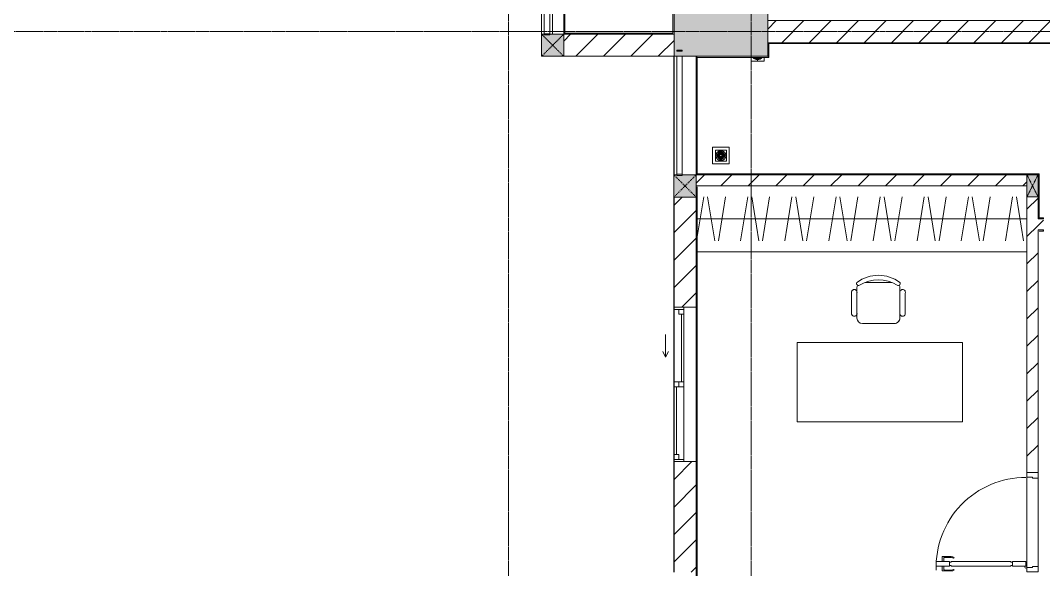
# Model space of a CAD drawing. Header units: millimetres. Extents: x -24439 to 198341, y -52871 to 149926.
# Drawn here: x 101528 to 110803, y 56856 to 61837 of the extents above; entities that cross this region are included whole.
import ezdxf

# ---------------------------------------------------------------- set-up
doc = ezdxf.new("R2010")
doc.units = ezdxf.units.MM
for name, pattern in [('Dash', [6, 3, -3]), ('Grid Line', [22.225, 12.7, -3.175, 3.175, -3.175]), ('IMPORT-CENTER _3_', [10.16, 6.35, -1.27, 1.27, -1.27])]:
    doc.linetypes.add(name, pattern=pattern)
for name, color, linetype, lineweight in [('0-1', 7, 'Continuous', 5), ('A-DETL-GENF-1', 9, 'Continuous', 9), ('A-DOOR-1', 9, 'Continuous', 9), ('A-FLOR', 192, 'Continuous', 9), ('A-FLOR-1', 9, 'Continuous', 9), ('A-FLOR-HRAL', 11, 'Continuous', 9), ('A-FLOR-HRAL-1', 9, 'Continuous', 9), ('A-GLAZ', 151, 'Continuous', 9), ('A-WALL', 113, 'Continuous', 9), ('A-WALL-1', 253, 'Continuous', 18), ('A-WALL-2', 9, 'Continuous', 9), ('A-WALL-3', 113, 'Continuous', 18), ('A-WALL-PATT-1', 10, 'Continuous', 9), ('A-WALL-PATT-2', 9, 'Continuous', 9), ('A-WALL-PATT-3', 111, 'Continuous', 9), ('G-IMPT', 8, 'Continuous', 9), ('G-IMPT-2', 8, 'IMPORT-CENTER _3_', 9), ('I-FURN', 30, 'Continuous', 9), ('I-FURN-1', 9, 'Continuous', 9), ('I-WALL-1', 253, 'Continuous', 18), ('I-WALL-2', 9, 'Continuous', 9), ('M-EQPM', 50, 'Continuous', 9), ('S-COLS', 52, 'Continuous', 9), ('S-COLS-1', 254, 'Continuous', 5), ('S-COLS-2', 253, 'Continuous', 18), ('S-COLS-3', 9, 'Continuous', 9), ('S-COLS-4', 52, 'Continuous', 18), ('S-COLS-5', 52, 'Dash', 9), ('S-COLS-HDLN', 52, 'Dash', 9), ('S-COLS-HDLN-1', 9, 'Dash', 9), ('S-GRID-1', 1, 'Grid Line', 9)]:
    doc.layers.add(name, color=color, linetype=linetype, lineweight=lineweight)
pattern_1 = [(45, (0, 0), (-124.4508, 124.4508), [])]
pattern_2 = [(45, (0, 0), (-116.67262, 116.67262), [])]

# ---------------------------------------------------------------- blocks, each defined once
blk = doc.blocks.new('NCV_TKTC_KET CAU_rvt-1-TKCS_MB ĐỊNH VỊ CAO ĐỘ THIẾT KẾ')
at = {"layer": 'S-COLS-1'}
h = blk.add_hatch(color=256, dxfattribs=at)
h.paths.add_polyline_path([(108302.6, 61511.9), (108302.6, 61961.9), (107452.6, 61961.9), (107452.6, 61511.9), (108242.5, 61511.9)])
h.paths.add_polyline_path([(107477.5, 61556.9), (107477.5, 61566.9), (107527.5, 61566.9), (107527.5, 61556.9)])
at = {"layer": 'A-FLOR-1'}
for p, q in [((107452.5, 61511.9), (107452.5, 60435.3)), ((107452.5, 60235.3), (107452.5, 56833.3))]:
    blk.add_line(p, q, dxfattribs=at)
at = {"layer": 'S-COLS-2'}
for p, q in [((107452.6, 61961.9), (107452.6, 61511.9)), ((108302.6, 61511.9), (108302.6, 61961.9)), ((107452.6, 61511.9), (108302.6, 61511.9))]:
    blk.add_line(p, q, dxfattribs=at)
blk = doc.blocks.new('DOOR_CW_01 CANH MO-PANEL KINH - DIW_01-900x2200-CỬA GỖ VÂN LAMINATE-553393-TKCS_MB ĐỊNH VỊ CAO ĐỘ THIẾT KẾ')
at = {"layer": 'A-DETL-GENF-1'}
for p, q in [((-397, 872), (-357, 872)), ((-397, 752), (-397, 872)), ((-357, 872), (-357, 752)), ((-442, 737), (-442, 816.5)), ((-399, 820.5), (-438, 820.5)), ((-434, 799.5), (-434, 737)), ((-399, 803.5), (-430, 803.5)), ((-399, 831.8), (-397, 831.8)), ((-399, 792.2), (-399, 831.8)), ((-397, 792.2), (-399, 792.2)), ((-397, 792.2), (-397, 831.8)), ((-357, 752), (-397, 752)), ((-363, 752), (-391, 752)), ((-391, 752), (-391, 738)), ((-363, 738), (-363, 752)), ((-357, 792.2), (-357, 831.8)), ((-355, 831.8), (-357, 831.8)), ((-357, 792.2), (-355, 792.2)), ((-355, 792.2), (-355, 831.8)), ((-355, 820.5), (-316, 820.5)), ((-355, 803.5), (-324, 803.5)), ((-320, 799.5), (-320, 737)), ((-312, 737), (-312, 816.5)), ((-433.9, 711.2), (-427.3, 715.8)), ((-397, 738), (-391, 738)), ((-397, 738), (-397, 196)), ((-357, 738), (-363, 738)), ((-357, 196), (-357, 738)), ((-320.1, 711.2), (-326.7, 715.8)), ((-397, 196), (-391, 196)), ((-391, 196), (-391, 182)), ((-357, 196), (-363, 196)), ((-363, 182), (-363, 196)), ((-357, 182), (-397, 182)), ((-397, 182), (-397, 62)), ((-391, 182), (-363, 182)), ((-357, 62), (-357, 182)), ((-397, 62), (-357, 62))]:
    blk.add_line(p, q, dxfattribs=at)
blk.add_circle((-407, 60), 10, dxfattribs=at)
for centre, radius, start, end in [((-407, 60), 814, 360, 92), ((-438, 816.5), 4, 90, 180), ((-430, 799.5), 4, 90, 180), ((-324, 799.5), 4, 360, 90), ((-316, 816.5), 4, 0, 90), ((-397, 737), 45, 180, 215), ((-397, 737), 37, 180, 215), ((-357, 737), 37, 325, 0), ((-357, 737), 45, 325, 0)]:
    blk.add_arc(centre, radius, start, end, dxfattribs=at)
at = {"layer": 'A-DOOR-1'}
for p, q in [((-410, 50), (-450, 50)), ((-450, 50), (-450, -50)), ((-410, 0), (-410, 50)), ((-400, 0), (-410, 0)), ((-407, 50), (-382, 50)), ((-400, -50), (-400, 0)), ((410, 0), (400, 0)), ((400, 0), (400, -50)), ((450, 50), (410, 50)), ((410, 50), (410, 0)), ((450, -50), (450, 50)), ((-450, -50), (-400, -50)), ((400, -50), (450, -50))]:
    blk.add_line(p, q, dxfattribs=at)
blk = doc.blocks.new('TU DO LV A - TU DO LV A-348230-TKCS_MB ĐỊNH VỊ CAO ĐỘ THIẾT KẾ')
at = {"layer": 'I-FURN'}
for p, q in [((0, 600), (0, 590)), ((10, 136.3), (68.9, 499)), ((169, 101), (104.4, 499)), ((202.5, 101), (267.1, 499)), ((404.3, 101), (468.9, 499)), ((569, 101), (504.4, 499)), ((602.5, 101), (667.1, 499)), ((804.3, 101), (868.9, 499)), ((969, 101), (904.4, 499)), ((1002.5, 101), (1067.1, 499)), ((1204.3, 101), (1268.9, 499)), ((1369, 101), (1304.4, 499)), ((1402.5, 101), (1467.1, 499)), ((1604.3, 101), (1668.9, 499)), ((1769, 101), (1704.4, 499)), ((1802.5, 101), (1867.1, 499)), ((2004.3, 101), (2068.9, 499)), ((2169, 101), (2104.4, 499)), ((2202.5, 101), (2267.1, 499)), ((2404.3, 101), (2468.9, 499)), ((2569, 101), (2504.4, 499)), ((2602.5, 101), (2667.1, 499)), ((2804.3, 101), (2868.9, 499)), ((2969, 101), (2904.4, 499)), ((10, 300), (3000, 300)), ((10, 0), (3000, 0))]:
    blk.add_line(p, q, dxfattribs=at)
at = {"layer": 'I-FURN-1'}
for p, q in [((0, 600), (0, 590)), ((10, 0), (3000, 0))]:
    blk.add_line(p, q, dxfattribs=at)
blk = doc.blocks.new('BAN LV A - BAN LV A_dwg_ban hoc2-348006-TKCS_MB ĐỊNH VỊ CAO ĐỘ THIẾT KẾ')
at = {"layer": 'I-FURN'}
for p, q in [((-194.4, 388.8), (-194.4, 113.4)), ((145.8, 437.4), (-145.8, 437.4)), ((194.4, 113.4), (194.4, 388.8)), ((-243, 354.4), (-243, 162)), ((194.4, 351.4), (194.4, 150.8)), ((243.7, 162), (243.7, 354.4)), ((-120.5, 64.8), (120.5, 64.8))]:
    blk.add_line(p, q, dxfattribs=at)
at = {"layer": 'I-FURN', "flags": 128}
blk.add_lwpolyline([(-737.8, 610.5), (-737.8, 1330.5), (-154.9, 1330.5), (762.2, 1330.5), (762.2, 610.5)], close=True, dxfattribs=at)
at = {"layer": 'I-FURN'}
for centre, radius, start, end in [((-218.7, 347.3), 25.3, 343.7398, 163.7398), ((-145.8, 388.8), 48.6, 90, 180), ((145.8, 388.8), 48.6, 360, 90), ((219.4, 347.3), 25.3, 16.2602, 170.70537), ((-218.7, 154.9), 25.3, 163.7398, 16.2602), ((-180.2, 75.4), 17.8, 57.97259, 216.69006), ((-145.8, 113.4), 48.6, 180, 207.58444), ((180.2, 75.4), 17.8, 323.30994, 122.02741), ((145.8, 113.4), 48.6, 332.41556, 0), ((219.4, 154.9), 25.3, 189.29463, 16.2602), ((0, 324), 324, 233.1301, 306.8699), ((0, 359.3), 318.2, 237.57575, 302.42425)]:
    blk.add_arc(centre, radius, start, end, dxfattribs=at)
blk = doc.blocks.new('BAN LV A - BAN LV A_dwg-348005-TKCS_MB ĐỊNH VỊ CAO ĐỘ THIẾT KẾ')
at = {"extrusion": (0, 0, -1), "zscale": -1, "rotation": 180}
blk.add_blockref('BAN LV A - BAN LV A_dwg_ban hoc2-348006-TKCS_MB ĐỊNH VỊ CAO ĐỘ THIẾT KẾ', (-729, 1383.7), dxfattribs=at)
blk = doc.blocks.new('BAN LV A - BAN LV A-348231-TKCS_MB ĐỊNH VỊ CAO ĐỘ THIẾT KẾ')
at = {"layer": 'I-FURN-1'}
for p, q in [((486, 1221.7), (486, 1029.3)), ((534.6, 1270.3), (534.6, 1235.9)), ((923.4, 1232.9), (923.4, 1270.3)), ((972.7, 1029.3), (972.7, 1221.7)), ((534.6, 1029.3), (534.6, 994.9)), ((923.4, 994.9), (923.4, 1032.3)), ((583.2, 946.3), (874.8, 946.3)), ((1491.2, 773.2), (-8.8, 773.2)), ((-8.8, 773.2), (-8.8, 53.2)), ((1491.2, 53.2), (1491.2, 773.2)), ((-8.8, 53.2), (1491.2, 53.2))]:
    blk.add_line(p, q, dxfattribs=at)
for centre, radius, start, end in [((548.9, 1308.3), 17.8, 143.30994, 240.59603), ((729, 1059.7), 324, 53.1301, 126.8699), ((909.2, 1308.3), 17.8, 299.40397, 36.69006), ((510.3, 1228.8), 25.3, 16.2602, 196.2602), ((583.2, 1270.3), 48.6, 152.41556, 180), ((874.8, 1270.3), 48.6, 360, 27.58444), ((948.4, 1228.8), 25.3, 343.7398, 170.70537), ((510.3, 1036.4), 25.3, 196.2602, 343.7398), ((948.4, 1036.4), 25.3, 189.29463, 343.7398), ((583.2, 994.9), 48.6, 180, 270), ((874.8, 994.9), 48.6, 270, 360)]:
    blk.add_arc(centre, radius, start, end, dxfattribs=at)
blk.add_blockref('BAN LV A - BAN LV A_dwg-348005-TKCS_MB ĐỊNH VỊ CAO ĐỘ THIẾT KẾ', (0, 0))
blk = doc.blocks.new('Railing - 50 x 10mm-457210-TKCS_MB ĐỊNH VỊ CAO ĐỘ THIẾT KẾ')
at = {"layer": 'A-FLOR-HRAL-1'}
for p, q in [((25, 5), (-25, 5)), ((-25, 5), (-25, -5)), ((25, -5), (25, 5)), ((-25, -5), (25, -5))]:
    blk.add_line(p, q, dxfattribs=at)
blk = doc.blocks.new('Railing - Railing-641362-TKCS_MB ĐỊNH VỊ CAO ĐỘ THIẾT KẾ')
at = {"layer": 'A-FLOR-HRAL-1'}
for p, q in [((84569, 52251.2), (84569, 51181.2)), ((84619, 51181.2), (84619, 52251.2))]:
    blk.add_line(p, q, dxfattribs=at)
for p in [(84594, 52301.2), (84594, 51176.2)]:
    blk.add_blockref('Railing - 50 x 10mm-457210-TKCS_MB ĐỊNH VỊ CAO ĐỘ THIẾT KẾ', p)
blk = doc.blocks.new('G1_SOF - BO TRU - 100x200-V61-TKCS_MB ĐỊNH VỊ CAO ĐỘ THIẾT KẾ')
at = {"layer": 'S-COLS-3'}
blk.add_hatch(color=256, dxfattribs=at).paths.add_polyline_path([(50, -100), (50, 100), (-50, 100), (-50, -100)])
at = {"layer": 'S-COLS-2'}
for p, q in [((50, 100), (-50, 100)), ((-50, 100), (-50, -100)), ((50, -100), (50, 100)), ((-50, -100), (50, -100))]:
    blk.add_line(p, q, dxfattribs=at)
at = {"layer": 'S-COLS-HDLN-1'}
for p, q in [((50, 100), (-50, -100)), ((-50, 100), (50, -100))]:
    blk.add_line(p, q, dxfattribs=at)
blk = doc.blocks.new('Railing - Railing-977874-TKCS_MB ĐỊNH VỊ CAO ĐỘ THIẾT KẾ')
at = {"layer": 'A-FLOR-HRAL-1'}
for p, q in [((85404.1, 52366.2), (85395.7, 52374.6)), ((85404.1, 52241.2), (85404.1, 52366.2)), ((85404.1, 52366.2), (88834.1, 52366.2)), ((88834.1, 52366.2), (88842.5, 52374.7)), ((88834.1, 52366.2), (88834.1, 50786.2)), ((84754.1, 52241.2), (84744.1, 52251.2)), ((84754.1, 51186.2), (84754.1, 52241.2)), ((84754.1, 52241.2), (85404.1, 52241.2)), ((85404.1, 52241.2), (85394.1, 52251.2)), ((84754.1, 51186.2), (84744.1, 51176.2)), ((87854.1, 51186.2), (84754.1, 51186.2)), ((87844.1, 51176.2), (87854.1, 51186.2)), ((87854.1, 50786.2), (87854.1, 51186.2)), ((87854.1, 50786.2), (87844.1, 50776.2)), ((87894.1, 50786.2), (87854.1, 50786.2)), ((87894.1, 50786.2), (87894.1, 50776.2)), ((88794.1, 50776.2), (88794.1, 50786.2)), ((88834.1, 50786.2), (88794.1, 50786.2)), ((88834.1, 50786.2), (88844.1, 50776.2))]:
    blk.add_line(p, q, dxfattribs=at)
blk = doc.blocks.new('NCV_TKTC_TANG 1_rvt-1-TKCS_MB ĐỊNH VỊ CAO ĐỘ THIẾT KẾ')
at = {"layer": 'A-WALL-PATT-1'}
h = blk.add_hatch(dxfattribs=at)
h.set_pattern_fill('FP_2', color=256, style=0, pattern_type=2)
h.set_pattern_definition(pattern_1)
h.paths.add_polyline_path([(109452.9, 60336.9), (110652.6, 60336.9), (110652.6, 60436.9), (107652.6, 60436.9), (107652.6, 60336.9), (108242.5, 60336.9)])
h = blk.add_hatch(dxfattribs=at)
h.set_pattern_fill('FP_2', color=256, style=0, pattern_type=2)
h.set_pattern_definition(pattern_1)
h.paths.add_polyline_path([(110652.6, 57735.3), (110752.6, 57735.3), (110752.6, 60236.9), (110652.6, 60236.9), (110652.6, 58609.5)])
h = blk.add_hatch(dxfattribs=at)
h.set_pattern_fill('FP_2', color=256, style=0, pattern_type=2)
h.set_pattern_definition(pattern_1)
h.paths.add_polyline_path([(111752.6, 59936.9), (111752.6, 60036.9), (111702.6, 60036.9), (111702.6, 59936.9), (111742.6, 59936.9)])
h.paths.add_polyline_path([(110752.6, 59936.9), (110802.6, 59936.9), (110802.6, 60036.9), (110752.6, 60036.9), (110752.6, 59986.9)])
at = {"layer": 'A-WALL-PATT-2'}
h = blk.add_hatch(dxfattribs=at)
h.set_pattern_fill('FP_3', color=256, style=0, pattern_type=2)
h.set_pattern_definition(pattern_2)
h.paths.add_polyline_path([(107452.6, 61711.9), (107452.6, 62085.3), (107442.6, 62085.3), (107442.6, 61711.9)])
h.paths.add_polyline_path([(107442.6, 63885.3), (107452.6, 63885.3), (107452.6, 64061.9), (107442.6, 64061.9), (107442.6, 63889.3)])
h = blk.add_hatch(dxfattribs=at)
h.set_pattern_fill('FP_3', color=256, style=0, pattern_type=2)
h.set_pattern_definition(pattern_2)
h.paths.add_polyline_path([(106452.6, 61711.9), (107442.6, 61711.9), (107442.6, 61721.9), (106452.6, 61721.9)])
h = blk.add_hatch(dxfattribs=at)
h.set_pattern_fill('FP_3', color=256, style=0, pattern_type=2)
h.set_pattern_definition(pattern_2)
h.paths.add_polyline_path([(107652.6, 56736.9), (107662.6, 56736.9), (107662.6, 60326.9), (107652.6, 60326.9), (107652.6, 57835.3)])
h = blk.add_hatch(dxfattribs=at)
h.set_pattern_fill('FP_3', color=256, style=0, pattern_type=2)
h.set_pattern_definition(pattern_2)
h.paths.add_polyline_path([(111710.6, 59926.9), (111742.6, 59926.9), (111742.6, 59936.9), (111702.6, 59936.9), (111702.6, 59926.9)])
h.paths.add_polyline_path([(110794.6, 59926.9), (110802.6, 59926.9), (110802.6, 59936.9), (110752.6, 59936.9), (110752.6, 59926.9), (110762.6, 59926.9)])
at = {"layer": 'A-FLOR-1'}
for p, q in [((110652.6, 56875.3), (110652.6, 57695.3)), ((110752.6, 57685.3), (110752.6, 56885.3))]:
    blk.add_line(p, q, dxfattribs=at)
at = {"layer": 'A-WALL-1'}
for p, q in [((110652.6, 60436.9), (107652.6, 60436.9)), ((107652.6, 60436.9), (107652.6, 60336.9)), ((107652.6, 60336.9), (110652.6, 60336.9)), ((110752.6, 60036.9), (110752.6, 60236.9)), ((110802.6, 60036.9), (110752.6, 60036.9)), ((110752.6, 59926.9), (110752.6, 59936.9))]:
    blk.add_line(p, q, dxfattribs=at)
at = {"layer": 'A-WALL-2'}
for p, q in [((107452.6, 60437.3), (107452.6, 61511.9)), ((107652.6, 61511.9), (107652.6, 60437.3)), ((107452.6, 60437.3), (107477.5, 60437.3)), ((107527.5, 60437.3), (107652.6, 60437.3)), ((110652.6, 60236.9), (110652.6, 57735.3)), ((110752.6, 59936.9), (110802.6, 59936.9)), ((110802.6, 59936.9), (110752.6, 59936.9)), ((110752.6, 57735.3), (110752.6, 59926.9)), ((110652.6, 56875.3), (110652.6, 57695.3)), ((110752.6, 57685.3), (110752.6, 56885.3))]:
    blk.add_line(p, q, dxfattribs=at)
at = {"layer": 'I-WALL-1'}
for p, q in [((107442.6, 62085.3), (107442.6, 61721.9)), ((107452.6, 61711.9), (107452.6, 62085.3)), ((107442.6, 61721.9), (106452.6, 61721.9)), ((106452.6, 61721.9), (106452.6, 61711.9)), ((106452.6, 61711.9), (107442.6, 61711.9)), ((107442.6, 61711.9), (107452.6, 61711.9)), ((107652.6, 60326.9), (107652.6, 59235.3)), ((107662.6, 56746.9), (107662.6, 60326.9)), ((110752.6, 59936.9), (110752.6, 59926.9)), ((110762.6, 59926.9), (110802.6, 59926.9)), ((110802.6, 59926.9), (110802.6, 59936.9)), ((107652.6, 57835.3), (107652.6, 56736.9))]:
    blk.add_line(p, q, dxfattribs=at)
at = {"layer": 'I-WALL-2'}
for p, q in [((106452.6, 61721.9), (106452.6, 64058.6)), ((106462.6, 64051.9), (106462.6, 61721.9))]:
    blk.add_line(p, q, dxfattribs=at)
at = {"layer": 'A-DOOR-1', "rotation": 89.99999999999882}
blk.add_blockref('DOOR_CW_01 CANH MO-PANEL KINH - DIW_01-900x2200-CỬA GỖ VÂN LAMINATE-553393-TKCS_MB ĐỊNH VỊ CAO ĐỘ THIẾT KẾ', (110702.6, 57285.3), dxfattribs=at)
at = {"layer": 'A-FLOR-HRAL-1'}
for name in ['Railing - Railing-977874-TKCS_MB ĐỊNH VỊ CAO ĐỘ THIẾT KẾ', 'Railing - Railing-641362-TKCS_MB ĐỊNH VỊ CAO ĐỘ THIẾT KẾ']:
    blk.add_blockref(name, (22908.5, 9260.7), dxfattribs=at)
at = {"layer": 'I-FURN-1'}
for name, p in [('TU DO LV A - TU DO LV A-348230-TKCS_MB ĐỊNH VỊ CAO ĐỘ THIẾT KẾ', (107652.6, 59736.9)), ('BAN LV A - BAN LV A-348231-TKCS_MB ĐỊNH VỊ CAO ĐỘ THIẾT KẾ', (108576.8, 58142.1))]:
    blk.add_blockref(name, p, dxfattribs=at)
at = {"layer": 'S-COLS-3'}
blk.add_blockref('G1_SOF - BO TRU - 100x200-V61-TKCS_MB ĐỊNH VỊ CAO ĐỘ THIẾT KẾ', (110702.6, 60336.9), dxfattribs=at)
blk = doc.blocks.new('1_FAMILY RVT - W01-WxH 1400x1400xmm-389822-TKCS_MB ĐỊNH VỊ CAO ĐỘ THIẾT KẾ')
at = {"layer": 'A-GLAZ'}
for p, q in [((248.4, 172.39), (299.2, 197.79)), ((-700, 96.19), (-700, -103.81)), ((700, 96.19), (-700, 96.19)), ((-700, 96.19), (-636.5, 96.19)), ((-680.95, 96.19), (-680.95, 7.29)), ((-636.5, 96.19), (-22.225, 96.19)), ((-636.5, 96.19), (-636.5, 51.74)), ((-22.225, 7.29), (-22.225, 96.19)), ((-22.225, 96.19), (22.225, 96.19)), ((22.225, 96.19), (680.95, 96.19)), ((22.225, 96.19), (22.225, 7.29)), ((248.4, 172.39), (299.2, 146.99)), ((248.4, 172.39), (451.6, 172.39)), ((680.95, 96.19), (700, 96.19)), ((680.95, 96.19), (680.95, 7.29)), ((700, -103.81), (700, 96.19)), ((-700, 7.29), (-680.95, 7.29)), ((-636.5, 51.74), (-680.95, 51.74)), ((-680.95, 7.29), (-22.225, 7.29)), ((-636.5, 73.965), (-22.225, 73.965)), ((22.225, 51.74), (-22.225, 51.74)), ((-22.225, 7.29), (22.225, 7.29)), ((22.225, 29.515), (636.5, 29.515)), ((22.225, 7.29), (636.5, 7.29)), ((636.5, 51.74), (636.5, 7.29)), ((680.95, 51.74), (636.5, 51.74)), ((636.5, 7.29), (700, 7.29)), ((-700, -103.81), (700, -103.81))]:
    blk.add_line(p, q, dxfattribs=at)
blk = doc.blocks.new('Railing - 50 x 10mm-1251311-TKCS_MB ĐỊNH VỊ CAO ĐỘ THIẾT KẾ')
at = {"layer": 'A-FLOR-HRAL'}
for p, q in [((25, 5), (-25, 5)), ((-25, 5), (-25, -5)), ((25, -5), (25, 5)), ((-25, -5), (25, -5))]:
    blk.add_line(p, q, dxfattribs=at)
blk = doc.blocks.new('Railing - Railing-1600062-TKCS_MB ĐỊNH VỊ CAO ĐỘ THIẾT KẾ')
at = {"layer": 'A-FLOR-HRAL'}
for p, q in [((106276.6, 64053.6), (106276.6, 61716.9)), ((106326.6, 61716.9), (106326.6, 64053.6))]:
    blk.add_line(p, q, dxfattribs=at)
at = {"extrusion": (0, 0, -1), "zscale": -1}
for p in [(-106301.6, 64058.6), (-106301.6, 61711.9)]:
    blk.add_blockref('Railing - 50 x 10mm-1251311-TKCS_MB ĐỊNH VỊ CAO ĐỘ THIẾT KẾ', p, dxfattribs=at)
blk = doc.blocks.new('TKTC_XREF_251221_MB TANG 1 - TKTC_XREF_260130_MB TANG 1_dwg_CUM U_DN100-V226-TKCS_MB ĐỊNH VỊ CAO ĐỘ THIẾT KẾ')
at = {"layer": 'G-IMPT'}
blk.add_hatch(color=256, dxfattribs=at).paths.add_polyline_path([(61, 0), (59, -16), (53, -31), (43, -39), (43, -37), (49, -29), (55, -15), (57, 0), (55, 15), (43, 43), (53, 30), (59, 16)])
for radius, start, end in [(61, 315, 45), (69, 309.2851, 50.7149), (57, 321.17, 38.83)]:
    blk.add_arc((0, 0), radius, start, end, dxfattribs=at)
blk = doc.blocks.new('TKTC_XREF_251221_MB TANG 1 - TKTC_XREF_260130_MB TANG 1_dwg_$cc-V227-TKCS_MB ĐỊNH VỊ CAO ĐỘ THIẾT KẾ')
at = {"layer": 'G-IMPT'}
for start, end in [(137.5636, 221.9159), (139.1394, 220.3285)]:
    blk.add_arc((0, 0), 0.5, start, end, dxfattribs=at)
at = {"layer": 'G-IMPT-2'}
blk.add_line((-0.67, 0), (-0.36, 0), dxfattribs=at)
blk = doc.blocks.new('TKTC_XREF_251221_MB TANG 1 - TKTC_XREF_260130_MB TANG 1_dwg_THU NUOC - THU NUOC-444531-TKCS_MB TẦNG 1-4202124-TKCS_MB ĐỊNH VỊ CAO ĐỘ THIẾT KẾ')
at = {"layer": 'M-EQPM'}
for p, q in [((-23.3, 10.8), (40.9, 10.8)), ((40.9, 4.8), (-23.3, 4.8)), ((-11, 23.3), (28.5, 23.3)), ((28.5, 17.3), (-11, 17.3)), ((-1.1, 35.6), (18.5, 35.6)), ((18.5, 29.6), (-1.1, 29.6)), ((-23.3, -13.6), (40.9, -13.6)), ((40.9, -19.6), (-23.3, -19.6)), ((-11, -26.1), (28.5, -26.1)), ((28.5, -32.1), (-11, -32.1)), ((-1.1, -38.5), (18.5, -38.5)), ((18.5, -44.5), (-1.1, -44.5))]:
    blk.add_line(p, q, dxfattribs=at)
at = {"layer": 'M-EQPM', "flags": 128}
for points in [[(83.7, -79.4), (83.7, 70.6), (-66.3, 70.6), (-66.3, -79.4)], [(58.7, -54.4), (58.7, 45.6), (-41.3, 45.6), (-41.3, -54.4)]]:
    blk.add_lwpolyline(points, close=True, dxfattribs=at)
for points in [[(-23.3, -1.2), (0.7, -1.2), (0.7, -7.2), (-23.3, -7.2)], [(40.9, -7.2), (16.7, -7.2), (16.7, -1.2), (40.9, -1.2)]]:
    blk.add_lwpolyline(points, dxfattribs=at)
at = {"layer": 'M-EQPM'}
for centre, radius, start, end in [((8.7, -4.4), 45, 360, 180), ((8.7, -4.4), 45, 360, 180), ((-23.3, 7.8), 3, 90, 270), ((-11, 20.3), 3, 90, 270), ((-1.1, 32.6), 3, 90, 270), ((18.5, 32.6), 3, 270, 90), ((28.5, 20.3), 3, 270, 90), ((40.9, 7.8), 3, 270, 90), ((8.7, -4.4), 45, 180, 360), ((8.7, -4.4), 45, 180, 360), ((-23.3, -4.2), 3, 90, 270), ((-23.3, -16.6), 3, 90, 270), ((-11, -29.1), 3, 90, 270), ((-1.1, -41.5), 3, 90, 270), ((18.5, -41.5), 3, 270, 90), ((28.5, -29.1), 3, 270, 90), ((40.9, -4.2), 3, 270, 90), ((40.9, -16.6), 3, 270, 90)]:
    blk.add_arc(centre, radius, start, end, dxfattribs=at)
blk = doc.blocks.new('TKTC_XREF_251221_MB TANG 1 - TKTC_XREF_260130_MB TANG 1_dwg-4202109-TKCS_MB ĐỊNH VỊ CAO ĐỘ THIẾT KẾ')
at = {"layer": 'G-IMPT'}
blk.add_line((-95000.9, -339844.7), (-95000.9, -339879.8), dxfattribs=at)
at = {"layer": 'G-IMPT', "flags": 128}
blk.add_lwpolyline([(-95000.9, -339879.8), (-94881.3, -339879.8), (-94881.3, -339844.7)], dxfattribs=at)
at = {"extrusion": (0, 0, -1), "xscale": 0.7894736842105242, "yscale": 0.7894736842105242, "zscale": -0.7894736842105242, "rotation": 269.9999999984439}
blk.add_blockref('TKTC_XREF_251221_MB TANG 1 - TKTC_XREF_260130_MB TANG 1_dwg_CUM U_DN100-V226-TKCS_MB ĐỊNH VỊ CAO ĐỘ THIẾT KẾ', (94941.5, -339811.1), dxfattribs=at)
at = {"xscale": 90.00000000005122, "yscale": 90.00000000005122, "zscale": 90.00000000005122, "rotation": 90.37402677993775}
blk.add_blockref('TKTC_XREF_251221_MB TANG 1 - TKTC_XREF_260130_MB TANG 1_dwg_$cc-V227-TKCS_MB ĐỊNH VỊ CAO ĐỘ THIẾT KẾ', (-94943.3, -339812.6), dxfattribs=at)
at = {"extrusion": (0, 0, -1), "zscale": -1}
blk.add_blockref('TKTC_XREF_251221_MB TANG 1 - TKTC_XREF_260130_MB TANG 1_dwg_THU NUOC - THU NUOC-444531-TKCS_MB TẦNG 1-4202124-TKCS_MB ĐỊNH VỊ CAO ĐỘ THIẾT KẾ', (95265.5, -340731), dxfattribs=at)
blk = doc.blocks.new('TKTC_XREF_251221_MB TANG 1 - TKTC_XREF_251221_MB TANG 1-2038492-TKCS_MB ĐỊNH VỊ CAO ĐỘ THIẾT KẾ')
blk.add_blockref('TKTC_XREF_251221_MB TANG 1 - TKTC_XREF_260130_MB TANG 1_dwg-4202109-TKCS_MB ĐỊNH VỊ CAO ĐỘ THIẾT KẾ', (169499.1, 384109.7))
blk = doc.blocks.new('G1_SOF - BO TRU - 200x200-3051103-TKCS_MB ĐỊNH VỊ CAO ĐỘ THIẾT KẾ')
at = {"layer": 'S-COLS-HDLN'}
for p, q in [((-100, -100), (100, 100)), ((100, -100), (-100, 100))]:
    blk.add_line(p, q, dxfattribs=at)

msp = doc.modelspace()

# ---------------------------------------------------------------- hatches: boundary and pattern name
at = {"layer": 'A-WALL-PATT-3'}
h = msp.add_hatch(dxfattribs=at)
h.set_pattern_fill('FP_1', color=256, style=0, pattern_type=2)
h.set_pattern_definition(pattern_1)
h.paths.add_polyline_path([(114294.6, 61635.3), (115152.6, 61635.3), (115152.6, 61835.3), (111952.2, 61835.3), (111952.2, 61635.3)])
h.paths.add_polyline_path([(109452.9, 61635.3), (111752.2, 61635.3), (111752.2, 61835.3), (108302.6, 61835.3), (108302.6, 61635.3)])
h = msp.add_hatch(dxfattribs=at)
h.set_pattern_fill('FP_1', color=256, style=0, pattern_type=2)
h.set_pattern_definition(pattern_1)
h.paths.add_polyline_path([(107452.6, 61511.9), (107452.6, 61711.9), (106452.6, 61711.9), (106452.6, 61511.9), (107032, 61511.9)])
h = msp.add_hatch(dxfattribs=at)
h.set_pattern_fill('FP_1', color=256, style=0, pattern_type=2)
h.set_pattern_definition(pattern_1)
h.paths.add_polyline_path([(107452.6, 56833.3), (107652.6, 56833.3), (107652.6, 57835.3), (107452.6, 57835.3)])
h.paths.add_polyline_path([(107652.6, 59235.3), (107652.6, 60235.3), (107452.6, 60235.3), (107452.6, 59235.3), (107511.4, 59235.3)])
at = {"layer": 'S-COLS-1'}
for points in [[(106326.6, 61511.9), (106452.6, 61511.9), (106452.6, 61711.9), (106326.6, 61711.9), (106326.6, 61706.9), (106276.6, 61706.9), (106276.6, 61711.9), (106252.6, 61711.9), (106252.6, 61511.9), (106276.6, 61511.9)], [(107527.5, 60235.3), (107652.4, 60235.3), (107652.4, 60435.3), (107527.5, 60435.3), (107527.5, 60431.9), (107477.5, 60431.9), (107477.5, 60435.3), (107452.4, 60435.3), (107452.4, 60235.3), (107477.5, 60235.3)]]:
    msp.add_hatch(color=256, dxfattribs=at).paths.add_polyline_path(points)

# ---------------------------------------------------------------- linework, layer by layer
at = {"layer": 'A-FLOR'}
msp.add_line((106252.6, 61711.9), (106252.6, 64058.6), dxfattribs=at)
at = {"layer": 'A-WALL'}
for p, q in [((106252.6, 61711.9), (106252.6, 64058.6)), ((106352.6, 64058.6), (106352.6, 61711.9)), ((106452.6, 61711.9), (106452.6, 61511.9)), ((107652.6, 60235.3), (107452.6, 60235.3))]:
    msp.add_line(p, q, dxfattribs=at)
at = {"layer": 'A-WALL-3'}
for p, q in [((111752.2, 61835.3), (108302.6, 61835.3)), ((108302.6, 61835.3), (108302.6, 61635.3)), ((107452.6, 61711.9), (106452.6, 61711.9)), ((107452.6, 61511.9), (107452.6, 61711.9)), ((108302.6, 61635.3), (111752.2, 61635.3)), ((106452.6, 61511.9), (107452.6, 61511.9)), ((107452.6, 60235.3), (107452.6, 59235.3)), ((107652.6, 59235.3), (107652.6, 60235.3)), ((107452.6, 57835.3), (107452.6, 56833.3)), ((107652.6, 56833.3), (107652.6, 57835.3))]:
    msp.add_line(p, q, dxfattribs=at)
at = {"layer": 'S-COLS'}
for p, q in [((106452.6, 61511.9), (106452.6, 61711.9)), ((107452.4, 60235.3), (107652.4, 60235.3))]:
    msp.add_line(p, q, dxfattribs=at)
at = {"layer": 'S-COLS-4'}
for p, q in [((106276.6, 61711.9), (106252.6, 61711.9)), ((106252.6, 61711.9), (106252.6, 61511.9)), ((106452.6, 61711.9), (106326.6, 61711.9)), ((106252.6, 61511.9), (106452.6, 61511.9)), ((107477.5, 60435.3), (107452.4, 60435.3)), ((107452.4, 60435.3), (107452.4, 60235.3)), ((107652.4, 60435.3), (107527.5, 60435.3)), ((107652.4, 60235.3), (107652.4, 60435.3))]:
    msp.add_line(p, q, dxfattribs=at)
at = {"layer": 'S-GRID-1'}
for p, q in [((105952.6, 20960.6), (105952.6, 80482.7)), ((108152.6, 20960.6), (108152.6, 80482.7)), ((131551.8, 61736.9), (29351.8, 61736.9))]:
    msp.add_line(p, q, dxfattribs=at)

# ---------------------------------------------------------------- block references
at = {"layer": '0-1'}
for name in ['NCV_TKTC_KET CAU_rvt-1-TKCS_MB ĐỊNH VỊ CAO ĐỘ THIẾT KẾ', 'NCV_TKTC_TANG 1_rvt-1-TKCS_MB ĐỊNH VỊ CAO ĐỘ THIẾT KẾ']:
    msp.add_blockref(name, (0, 0), dxfattribs=at)
at = {"layer": 'A-FLOR-HRAL'}
msp.add_blockref('Railing - Railing-1600062-TKCS_MB ĐỊNH VỊ CAO ĐỘ THIẾT KẾ', (0, 0), dxfattribs=at)
at = {"layer": 'A-GLAZ', "rotation": 90}
msp.add_blockref('1_FAMILY RVT - W01-WxH 1400x1400xmm-389822-TKCS_MB ĐỊNH VỊ CAO ĐỘ THIẾT KẾ', (107548.8, 58535.3), dxfattribs=at)
at = {"layer": 'M-EQPM'}
msp.add_blockref('TKTC_XREF_251221_MB TANG 1 - TKTC_XREF_251221_MB TANG 1-2038492-TKCS_MB ĐỊNH VỊ CAO ĐỘ THIẾT KẾ', (33652.6, 17236.9), dxfattribs=at)
at = {"layer": 'S-COLS-5', "rotation": 180}
for p in [(106352.6, 61611.9), (107552.4, 60335.3)]:
    msp.add_blockref('G1_SOF - BO TRU - 200x200-3051103-TKCS_MB ĐỊNH VỊ CAO ĐỘ THIẾT KẾ', p, dxfattribs=at)

doc.saveas('drawing.dxf')
